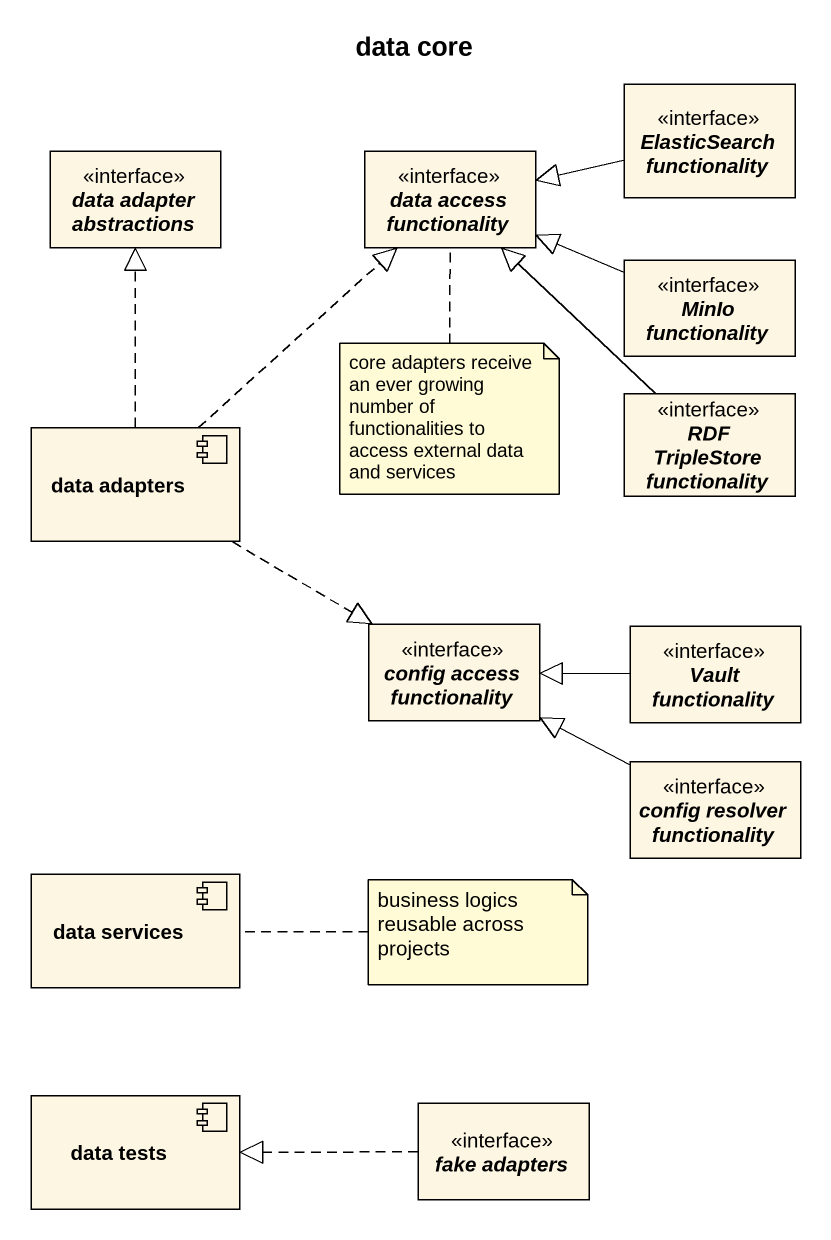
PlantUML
@startuml
title data core
allowmixing
hide circle
hide empty members
interface "data adapter abstractions" as data_adapter_abstractions
interface "data access functionality" as data_access_functionality
interface "ElasticSearch functionality" as ElasticSearch_functionality
interface "MinIo functionality" as MinIo_functionality
interface "RDF TripleStore functionality" as RDF_TripleStore
component "data adapters" as data_adapters
interface "config access functionality" as config_access_functionality
interface "Vault functionality" as Vault_functionality
interface "config resolver functionality" as config_resolver
component "data services" as data_services
component "data tests" as data_tests
interface "fake adapters" as fake_adapters
ElasticSearch_functionality -left-|> data_access_functionality
MinIo_functionality -left-|> data_access_functionality
RDF_TripleStore -up-|> data_access_functionality
data_adapters .up.|> data_adapter_abstractions
data_adapters .up.|> data_access_functionality
data_adapters .right.|> config_access_functionality
Vault_functionality -left-|> config_access_functionality
config_resolver -left-|> config_access_functionality
fake_adapters .left.|> data_tests
note bottom of data_access_functionality : core adapters receive an ever growing number of functionalities to access external data and services
note right of data_services : business logics reusable across projects
@enduml
